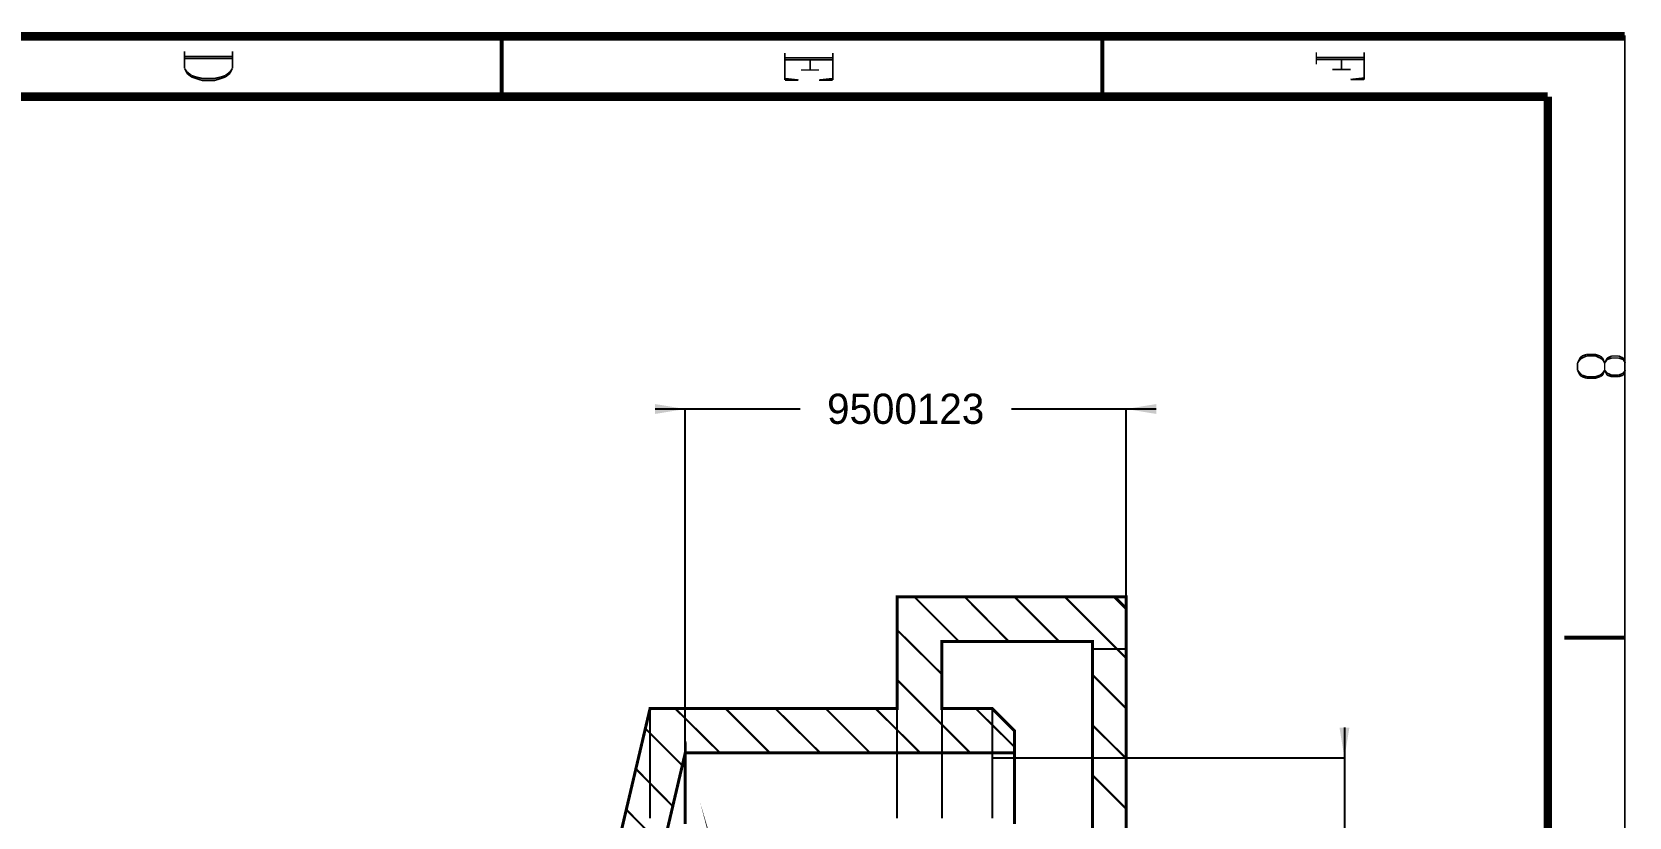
# Model space of a CAD drawing. Extents: x 0.1 to 11.6, y 0.3 to 16.2.
# Drawn here: x 6.29 to 11.58, y 13.64 to 16.23 of the extents above; entities that cross this region are included whole.
import ezdxf

# ---------------------------------------------------------------- set-up
doc = ezdxf.new("R2010")
doc.units = 0
doc.header["$MEASUREMENT"] = 0
doc.dimstyles.get("Standard").update_dxf_attribs({"dimtxt": 0.1, "dimasz": 0.1, "dimexe": 1.25, "dimexo": 0.625, "dimtad": 1, "dimtih": 1, "dimtxsty": 'Standard', "dimcen": 2.5, "dimazin": 3, "dimtfac": 1, "dimtmove": 0, "dimatfit": 3})

# ---------------------------------------------------------------- blocks, each defined once
blk = doc.blocks.new('_CLOSEDFILLED')
at = {"color": 0, "linetype": 'BYBLOCK'}
blk.add_solid([(-1, 0.164), (0, 0), (-1, -0.164)], dxfattribs=at)
blk = doc.blocks.new('*D2')
for p, q in [((8.8383, 14.9863), (8.3583, 14.9863)), ((8.4583, 13.8483), (8.4583, 14.9863)), ((10.0183, 14.9863), (9.5383, 14.9863)), ((9.9184, 14.365), (9.9184, 14.9863))]:
    blk.add_line(p, q)
at = {"layer": 'Defpoints'}
for p in [(9.9184, 14.9863), (9.9184, 14.365), (8.4583, 13.8483)]:
    blk.add_point(p, dxfattribs=at)
at = {"xscale": 0.1, "yscale": 0.1}
blk.add_blockref('_CLOSEDFILLED', (8.4583, 14.9863), dxfattribs=at)
at = {"xscale": 0.1, "yscale": 0.1, "rotation": 180}
blk.add_blockref('_CLOSEDFILLED', (9.9184, 14.9863), dxfattribs=at)
at = {"insert": (9.1883, 14.9863), "char_height": 0.1, "attachment_point": 5}
blk.add_mtext('9500123', dxfattribs=at)
blk = doc.blocks.new('*D3')
for p, q in [((10.6415, 13.9317), (10.6415, 12.435)), ((9.475, 13.8317), (10.6415, 13.8317)), ((10.6415, 11.735), (10.6415, 10.2383)), ((9.4283, 10.3383), (10.6415, 10.3383))]:
    blk.add_line(p, q)
at = {"layer": 'Defpoints'}
for p in [(9.475, 13.8317), (10.6415, 13.8317), (9.4283, 10.3383)]:
    blk.add_point(p, dxfattribs=at)
at = {"xscale": 0.1, "yscale": 0.1}
for p, rotation in [((10.6415, 13.8317), 270), ((10.6415, 10.3383), 90)]:
    blk.add_blockref('_CLOSEDFILLED', p, dxfattribs=dict(at, rotation=rotation))
at = {"insert": (10.6415, 12.085), "char_height": 0.1, "attachment_point": 5, "rotation": 270}
blk.add_mtext('3500123', dxfattribs=at)

msp = doc.modelspace()

# ---------------------------------------------------------------- linework, layer by layer
at = {"color": 0}
for points, const_width in [([(0.155003, 16.22), (11.57, 16.22)], 0.028333), ([(7.84999, 16.02), (7.84999, 16.22)], 0.013333), ([(9.84, 16.02), (9.84, 16.22)], 0.013333), ([(6.80003, 16.1133), (6.80003, 16.17)], 0.005208), ([(6.95833, 16.1533), (6.80003, 16.1533)], 0.005208), ([(6.95833, 16.1467), (6.80003, 16.1467)], 0.005208), ([(6.95833, 16.17), (6.95833, 16.1133)], 0.005208), ([(8.78836, 16.165), (8.78836, 16.075)], 0.005208), ([(8.94667, 16.1483), (8.78836, 16.1483)], 0.005208), ([(8.94667, 16.1417), (8.78836, 16.1417)], 0.005208), ([(8.87169, 16.1417), (8.87169, 16.1083)], 0.005208), ([(8.94667, 16.165), (8.94667, 16.075)], 0.005208), ([(10.5483, 16.1667), (10.5483, 16.1267)], 0.005208), ([(10.7067, 16.15), (10.5483, 16.15)], 0.005208), ([(10.7067, 16.1433), (10.5483, 16.1433)], 0.005208), ([(10.6317, 16.1433), (10.6317, 16.11)], 0.005208), ([(10.7067, 16.1667), (10.7067, 16.0767)], 0.005208), ([(6.80832, 16.0967), (6.80003, 16.1133)], 0.005208), ([(6.80832, 16.1017), (6.80003, 16.1133)], 0.005208), ([(6.82335, 16.09), (6.80832, 16.1017)], 0.005208), ([(6.82335, 16.085), (6.80832, 16.0967)], 0.005208), ([(6.83832, 16.085), (6.82335, 16.09)], 0.005208), ([(6.83832, 16.08), (6.82335, 16.085)], 0.005208), ([(6.86003, 16.08), (6.83832, 16.085)], 0.005208), ([(6.86003, 16.0733), (6.83832, 16.08)], 0.005208), ([(6.89833, 16.08), (6.86003, 16.08)], 0.005208), ([(6.91997, 16.085), (6.89833, 16.08)], 0.005208), ([(6.91997, 16.08), (6.89833, 16.0733)], 0.005208), ([(6.935, 16.09), (6.91997, 16.085)], 0.005208), ([(6.935, 16.085), (6.91997, 16.08)], 0.005208), ([(6.94997, 16.1017), (6.935, 16.09)], 0.005208), ([(6.94997, 16.0967), (6.935, 16.085)], 0.005208), ([(6.95833, 16.1133), (6.94997, 16.0967)], 0.005208), ([(6.95833, 16.1133), (6.94997, 16.1017)], 0.005208), ([(8.83333, 16.075), (8.78836, 16.08)], 0.005208), ([(8.90169, 16.1083), (8.84169, 16.1083)], 0.005208), ([(8.90169, 16.075), (8.94667, 16.08)], 0.005208), ([(10.6617, 16.11), (10.6017, 16.11)], 0.005208), ([(10.6617, 16.0767), (10.7067, 16.0817)], 0.005208), ([(0.398329, 16.02), (11.315, 16.02)], 0.028333), ([(6.89833, 16.0733), (6.86003, 16.0733)], 0.005208), ([(8.78836, 16.075), (8.83333, 16.075)], 0.005208), ([(8.94667, 16.075), (8.90169, 16.075)], 0.005208), ([(10.7067, 16.0767), (10.6617, 16.0767)], 0.005208), ([(11.315, 16.02), (11.315, 0.516656)], 0.028333), ([(11.4217, 15.155), (11.4134, 15.1383)], 0.005208), ([(11.4217, 15.15), (11.4134, 15.1383)], 0.005208), ([(11.4134, 15.1383), (11.4134, 15.115)], 0.005208), ([(11.4283, 15.1617), (11.4217, 15.155)], 0.005208), ([(11.4283, 15.155), (11.4217, 15.15)], 0.005208), ([(11.4434, 15.1667), (11.4283, 15.1617)], 0.005208), ([(11.4434, 15.1617), (11.4283, 15.155)], 0.005208), ([(11.4733, 15.1667), (11.4434, 15.1667)], 0.005208), ([(11.4733, 15.1617), (11.4434, 15.1617)], 0.005208), ([(11.4883, 15.1617), (11.4733, 15.1667)], 0.005208), ([(11.4883, 15.155), (11.4733, 15.1617)], 0.005208), ([(11.4967, 15.155), (11.4883, 15.1617)], 0.005208), ([(11.4967, 15.15), (11.4883, 15.155)], 0.005208), ([(11.5033, 15.1383), (11.4967, 15.155)], 0.005208), ([(11.5033, 15.1383), (11.4967, 15.15)], 0.005208), ([(11.5117, 15.155), (11.5033, 15.1383)], 0.005208), ([(11.5117, 15.15), (11.5033, 15.1383)], 0.005208), ([(11.5033, 15.1383), (11.5033, 15.115)], 0.005208), ([(11.5267, 15.1617), (11.5117, 15.155)], 0.005208), ([(11.5267, 15.155), (11.5117, 15.15)], 0.005208), ([(11.55, 15.1617), (11.5267, 15.1617)], 0.005208), ([(11.55, 15.155), (11.5267, 15.155)], 0.005208), ([(11.565, 15.155), (11.55, 15.1617)], 0.005208), ([(11.565, 15.15), (11.55, 15.155)], 0.005208), ([(11.5717, 15.1383), (11.565, 15.155)], 0.005208), ([(11.5717, 15.1383), (11.565, 15.15)], 0.005208), ([(11.4134, 15.115), (11.4217, 15.0983)], 0.005208), ([(11.4134, 15.115), (11.4217, 15.105)], 0.005208), ([(11.4217, 15.105), (11.4283, 15.0983)], 0.005208), ([(11.4217, 15.0983), (11.4283, 15.0933)], 0.005208), ([(11.4283, 15.0983), (11.4434, 15.0933)], 0.005208), ([(11.4283, 15.0933), (11.4434, 15.0883)], 0.005208), ([(11.4434, 15.0933), (11.4733, 15.0933)], 0.005208), ([(11.4434, 15.0883), (11.4733, 15.0883)], 0.005208), ([(11.4733, 15.0933), (11.4883, 15.0983)], 0.005208), ([(11.4733, 15.0883), (11.4883, 15.0933)], 0.005208), ([(11.4883, 15.0983), (11.4967, 15.105)], 0.005208), ([(11.4883, 15.0933), (11.4967, 15.0983)], 0.005208), ([(11.4967, 15.0983), (11.5033, 15.115)], 0.005208), ([(11.4967, 15.105), (11.5033, 15.115)], 0.005208), ([(11.5033, 15.115), (11.5117, 15.0983)], 0.005208), ([(11.5033, 15.115), (11.5117, 15.105)], 0.005208), ([(11.5117, 15.105), (11.5267, 15.0983)], 0.005208), ([(11.5117, 15.0983), (11.5267, 15.0933)], 0.005208), ([(11.5267, 15.0983), (11.55, 15.0983)], 0.005208), ([(11.5267, 15.0933), (11.55, 15.0933)], 0.005208), ([(11.55, 15.0983), (11.565, 15.105)], 0.005208), ([(11.55, 15.0933), (11.565, 15.0983)], 0.005208), ([(11.565, 15.0983), (11.5717, 15.115)], 0.005208), ([(11.565, 15.105), (11.5717, 15.115)], 0.005208), ([(9.91835, 12.2217), (9.91835, 14.365), (9.16, 14.365), (9.16, 13.995), (8.34169, 13.995), (7.97, 12.415), (7.57167, 12.375), (7.57167, 11.8117), (7.97, 11.7717), (8.34169, 10.19), (9.16, 10.19), (9.16, 9.82167), (9.91835, 9.82167), (9.91835, 11.9633)], 0.01), ([(9.36501, 14.2167), (9.21669, 14.365)], 0.006667), ([(9.53, 14.2167), (9.38336, 14.365)], 0.006667), ([(9.69667, 14.2167), (9.54833, 14.365)], 0.006667), ([(9.91835, 14.1617), (9.715, 14.365)], 0.006667), ([(9.91835, 14.3267), (9.87999, 14.365)], 0.01), ([(9.30832, 14.1083), (9.16, 14.255)], 0.006667), ([(11.37, 14.23), (11.57, 14.23)], 0.013333), ([(9.54833, 13.8483), (9.54833, 13.9217), (9.47499, 13.995), (9.30832, 13.995), (9.30832, 14.2167), (9.80664, 14.2167), (9.80664, 12.2217)], 0.01), ([(9.80664, 14.1917), (9.91835, 14.1917)], 0.006667), ([(9.40169, 13.8483), (9.16, 14.09)], 0.006667), ([(9.91835, 13.995), (9.80664, 14.1067)], 0.006667), ([(8.34169, 13.6317), (8.34169, 13.66), (8.34169, 13.6883), (8.34169, 13.715), (8.34169, 13.74), (8.34169, 13.765), (8.34169, 13.7884), (8.34169, 13.81), (8.34169, 13.8317), (8.34169, 13.85), (8.34169, 13.8683), (8.34169, 13.8867), (8.34169, 13.9017), (8.34169, 13.9167), (8.34169, 13.93), (8.34169, 13.9433), (8.34169, 13.9533), (8.34169, 13.9633), (8.34169, 13.9717), (8.34169, 13.9783), (8.34169, 13.985), (8.34169, 13.99), (8.34169, 13.9933), (8.34169, 13.995)], 0.006667), ([(8.57335, 13.8483), (8.42503, 13.995)], 0.006667), ([(8.73833, 13.8483), (8.59169, 13.995)], 0.006667), ([(8.905, 13.8483), (8.75667, 13.995)], 0.006667), ([(9.06999, 13.8483), (8.92333, 13.995)], 0.006667), ([(9.23665, 13.8483), (9.08832, 13.995)], 0.006667), ([(9.16, 13.6317), (9.16, 13.66), (9.16, 13.6883), (9.16, 13.715), (9.16, 13.74), (9.16, 13.765), (9.16, 13.7884), (9.16, 13.81), (9.16, 13.8317), (9.16, 13.85), (9.16, 13.8683), (9.16, 13.8867), (9.16, 13.9017), (9.16, 13.9167), (9.16, 13.93), (9.16, 13.9433), (9.16, 13.9533), (9.16, 13.9633), (9.16, 13.9717), (9.16, 13.9783), (9.16, 13.985), (9.16, 13.99), (9.16, 13.9933), (9.16, 13.995)], 0.006667), ([(9.30832, 13.6317), (9.30832, 13.66), (9.30832, 13.6883), (9.30832, 13.715), (9.30832, 13.74), (9.30832, 13.765), (9.30832, 13.7884), (9.30832, 13.81), (9.30832, 13.8317), (9.30832, 13.85), (9.30832, 13.8683), (9.30832, 13.8867), (9.30832, 13.9017), (9.30832, 13.9167), (9.30832, 13.93), (9.30832, 13.9433), (9.30832, 13.9533), (9.30832, 13.9633), (9.30832, 13.9717), (9.30832, 13.9783), (9.30832, 13.985), (9.30832, 13.99), (9.30832, 13.9933), (9.30832, 13.995)], 0.006667), ([(9.54833, 13.8683), (9.41997, 13.995)], 0.006667), ([(9.47499, 13.6317), (9.47499, 13.66), (9.47499, 13.6883), (9.47499, 13.715), (9.47499, 13.74), (9.47499, 13.765), (9.47499, 13.7884), (9.47499, 13.81), (9.47499, 13.8317), (9.47499, 13.85), (9.47499, 13.8683), (9.47499, 13.8867), (9.47499, 13.9017), (9.47499, 13.9167), (9.47499, 13.93), (9.47499, 13.9433), (9.47499, 13.9533), (9.47499, 13.9633), (9.47499, 13.9717), (9.47499, 13.9783), (9.47499, 13.985), (9.47499, 13.99), (9.47499, 13.9933), (9.47499, 13.995)], 0.006667), ([(8.44835, 13.8066), (8.32667, 13.9283)], 0.006667), ([(9.91835, 13.83), (9.80664, 13.94)], 0.006667), ([(8.09, 12.2783), (8.45833, 13.8483), (8.45833, 13.8467), (8.45833, 13.845), (8.45833, 13.8417), (8.45833, 13.8383), (8.45833, 13.8333), (8.45833, 13.8267), (8.45833, 13.8184), (8.45833, 13.81), (8.45833, 13.8), (8.45833, 13.7884), (8.45833, 13.775), (8.45833, 13.7617), (8.45833, 13.7467), (8.45833, 13.7317), (8.45833, 13.7133), (8.45833, 13.6967), (8.45833, 13.6767), (8.45833, 13.6567), (8.45833, 13.635), (8.45833, 13.6133)], 0.01), ([(8.45833, 13.8483), (9.54833, 13.8483), (9.54833, 13.8467), (9.54833, 13.845), (9.54833, 13.8417), (9.54833, 13.8383), (9.54833, 13.8333), (9.54833, 13.8267), (9.54833, 13.8184), (9.54833, 13.81), (9.54833, 13.8), (9.54833, 13.7884), (9.54833, 13.775), (9.54833, 13.7617), (9.54833, 13.7467), (9.54833, 13.7317), (9.54833, 13.7133), (9.54833, 13.6967), (9.54833, 13.6767), (9.54833, 13.6567), (9.54833, 13.635), (9.54833, 13.6133)], 0.01), ([(8.41667, 13.6717), (8.29497, 13.795)], 0.006667), ([(9.91835, 13.6634), (9.80664, 13.775)], 0.006667), ([(8.38499, 13.5367), (8.26335, 13.66)], 0.006667), ([(8.61003, 13.3217), (8.59169, 13.3834), (8.60835, 13.32)], 0.01)]:
    msp.add_lwpolyline(points, dxfattribs=dict(at, const_width=const_width))
at = {"color": 0, "const_width": 0.005208}
msp.add_lwpolyline([(0.155003, 16.22), (11.57, 16.22), (11.57, 0.310004), (0.155003, 0.310004), (0.155003, 16.22)], close=True, dxfattribs=at)

# ---------------------------------------------------------------- dimensions: what is measured, and where the dimension line sits
at = {"linetype": 'Continuous'}
dim = msp.add_linear_dim(base=(9.91835, 14.986309), p1=(9.91835, 14.365), p2=(8.45833, 13.8483), text='9500123', dimstyle='Standard', dxfattribs=at)
dim.commit()
dim.dimension.update_dxf_attribs({"geometry": '*D2', "text_midpoint": (9.18834, 14.986309)})
dim = msp.add_linear_dim(base=(10.641455, 13.8317), p1=(9.47499, 13.8317), p2=(9.42833, 10.3383), angle=90, text='3500123', dimstyle='Standard', dxfattribs=at)
dim.commit()
dim.dimension.update_dxf_attribs({"geometry": '*D3', "text_midpoint": (10.641455, 12.085), "text_rotation": 270})

doc.saveas('drawing.dxf')
